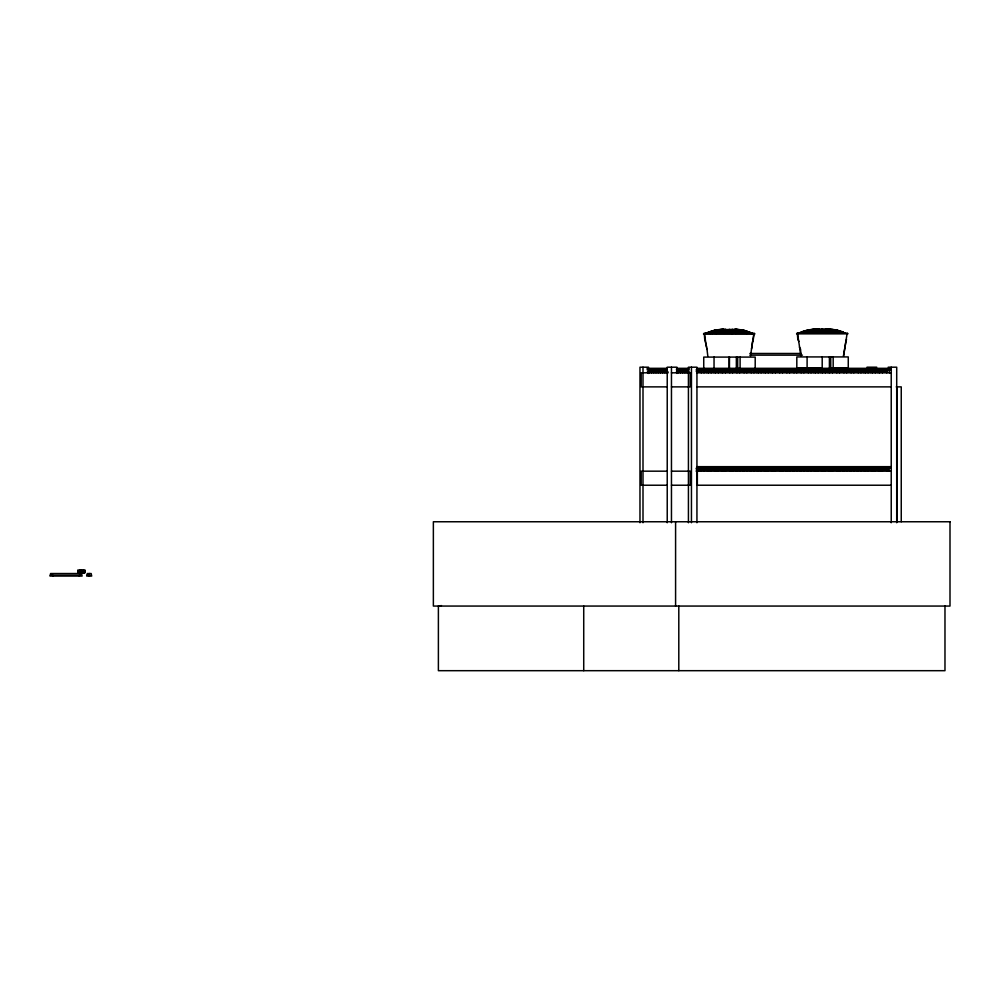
<?xml version="1.0" encoding="UTF-8"?>
<svg xmlns="http://www.w3.org/2000/svg" width="1000" height="1000" viewBox="0 0 1000 1000"><rect width="100%" height="100%" fill="white"/><g stroke="black" fill="none" stroke-linecap="round" stroke-linejoin="round"><path stroke-width="1.5" d="M750.525 356.112L752.537 341.675M753.913 333.45L751.562 348.888M754.062 333.45L753.075 341.087M843.45 355.913L846.025 340.812M843.6 355.95L847.138 333.288M846.363 340.112L846.525 339.325M729.438 368.325L729.475 357.088M737.4 368.3L737.237 367.625L737.237 368.325M710.1 333.275L714.388 331.163A43.875 32.4 -90 0 1 723.312 329.462M710.212 333.45L716.712 330.6A43.575 32.175 -90 0 1 723.413 329.637M712.275 333.438L716.637 331.163A43.875 32.4 90 0 1 725.55 329.462M803.162 333.113L807.463 331.012A43.875 32.4 90 0 1 816.375 329.3M803.288 333.288L809.788 330.438A43.575 32.175 90 0 1 814.237 329.588M805.35 333.275L807.537 331.962M714.4 332.287L718.75 330.6A43.575 32.175 90 0 1 725.45 329.637M807.463 332.125L809.7 331.012A43.875 32.4 90 0 1 818.625 329.3A43.575 9.387 -90 0 1 819.237 329.3M705.575 333.438L711.112 331.337A43.738 41.712 -90 0 1 722.6 329.637M706.488 333.275L714.875 330.425A43.688 41.675 90 0 1 723.55 329.462M799.562 333.113L802.3 331.962M801.3 331.962L806.938 330.262A43.688 41.675 90 0 1 815.612 329.3L822 329.312A43.575 9.387 90 0 1 823.962 330.262L825.375 332.125M802.3 332.125L807.95 330.262A43.688 41.675 90 0 1 816.625 329.3M809.625 331.175L811.825 330.438A43.575 32.175 90 0 1 818.525 329.487L818.662 330.75M441.438 605.588L438.387 606.062L438.387 670.688L944.975 670.688L944.975 606.062M729.425 329.462L735.812 329.462A43.688 41.675 90 0 1 744.488 330.425L752.375 333.275M815.662 329.487L822.15 329.487A43.45 9.363 -90 0 1 824.1 330.438M822.337 329.487L828.825 329.487M733.512 330.737L740.725 330.737L740.638 332.175M814.038 330.75L823.462 330.75M826.413 330.75L833.713 330.75M720.962 330.913L730.387 330.913L730.387 332.175M733.337 330.913L740.638 330.913M802.987 331.85L806.637 331.85M827.825 331.85L839.912 331.85L839.837 333.288M709.912 332L715.1 332M716.112 332L731.65 332L731.775 333.45M734.762 332L746.85 332L746.85 333.275M803.138 332.025L806.8 332.025M809.287 332.025L824.837 332.025M827.8 332.025L839.837 332.025M710.062 332.175L714.188 332.175M716.225 332.175L731.775 332.175M734.725 332.175L746.762 332.175L746.762 333.45M806.938 333.113L825.85 333.113M828.85 333.113L844.938 333.113L842.188 331.962M845.45 333.113L837.475 330.438A43.575 41.55 -90 0 0 831.725 329.588M712.688 333.275L705.487 333.275L713.875 330.425A43.688 41.675 90 0 1 722.55 329.462L729.087 329.637A43.45 9.363 -90 0 1 731.038 330.6M713.863 333.275L732.788 333.275M735.788 333.275L751.862 333.275L746.312 331.163A43.875 41.837 90 0 0 734.8 329.462M796.875 333.288L847.625 333.288M703.8 333.45L754.55 333.45M796.562 333.812L847.925 333.812M703.487 333.975L754.862 333.975M749.875 353.475L800.85 353.475M749.912 355.15L802.438 355.15M867 367.2L876.725 367.2M888.188 367.2L896.712 367.2L896.712 522.725M647.025 368.325L667.3 368.325M676.55 368.325L689.137 368.325M696.75 368.325L891.225 368.325M647.025 369.738L667.3 369.738M676.35 369.738L689.137 369.738M696.338 369.738L891.225 369.738M696.287 370.15L701.425 370.15L701.425 371.562L696.287 371.562M703.425 370.15L708.562 370.15L708.562 371.562L703.425 371.562M710.55 370.15L715.7 370.15L715.7 371.562L710.55 371.562M717.688 370.15L722.837 370.15L722.837 371.562L717.688 371.562M724.825 370.15L729.963 370.15L729.963 371.562L724.825 371.562M739.087 370.15L744.237 370.15L744.237 371.562L739.087 371.562M746.225 370.15L751.375 370.15L751.375 371.562L746.225 371.562M753.363 370.15L758.5 370.15L758.5 371.562L753.363 371.562M760.5 370.15L765.638 370.15L765.638 371.562L760.5 371.562M774.762 370.15L779.912 370.15L779.912 371.562L774.762 371.562M781.9 370.15L787.038 370.15L787.038 371.562L781.9 371.562M789.038 370.15L794.175 370.15L794.175 371.562L789.038 371.562M796.175 370.15L801.312 370.15L801.312 371.562L796.175 371.562M803.3 370.15L808.45 370.15L808.45 371.562L803.3 371.562M810.438 370.15L815.575 370.15L815.575 371.562L810.438 371.562M817.575 370.15L822.712 370.15L822.712 371.562L817.575 371.562M831.838 370.15L836.988 370.15L836.988 371.562L831.838 371.562M838.975 370.15L844.125 370.15L844.125 371.562L838.975 371.562M846.112 370.15L851.25 370.15L851.25 371.562L846.112 371.562M853.25 370.15L858.388 370.15L858.388 371.562L853.25 371.562M860.375 370.15L865.525 370.15L865.525 371.562L860.375 371.562M867.513 370.15L872.663 370.15L872.663 371.562L867.513 371.562M874.65 370.15L879.788 370.15L879.788 371.562L874.65 371.562M701.825 370.3L703.475 370.3M708.962 370.3L710.6 370.3M716.087 370.3L717.738 370.3M723.225 370.3L724.875 370.3M730.362 370.3L732.013 370.3M737.5 370.3L739.137 370.3M744.625 370.3L746.275 370.3M751.762 370.3L753.413 370.3M758.9 370.3L760.55 370.3M766.038 370.3L767.675 370.3M773.162 370.3L774.812 370.3M780.3 370.3L781.95 370.3M787.438 370.3L789.087 370.3M794.575 370.3L796.225 370.3M801.712 370.3L803.35 370.3M808.838 370.3L810.487 370.3M815.975 370.3L817.625 370.3M823.112 370.3L824.762 370.3M830.25 370.3L831.888 370.3M837.375 370.3L839.025 370.3M844.513 370.3L846.162 370.3M851.65 370.3L853.3 370.3M858.787 370.3L860.425 370.3M865.913 370.3L867.562 370.3M873.05 370.3L874.7 370.3M880.188 370.3L881.838 370.3M887.325 370.3L888.962 370.3L889.513 372.825M647.675 371.562L667.663 371.562M676.75 371.562L689.013 371.562M647.288 371.975L667.812 371.975M676.35 371.975L687.8 371.975L687.8 372.825M699.463 371.975L701.825 371.975L701.825 369.738M735.125 371.975L737.5 371.975L737.5 369.738M742.262 371.975L744.625 371.975L744.625 369.738M749.4 371.975L751.762 371.975L751.762 369.738M785.075 371.975L787.438 371.975L787.438 369.738M792.212 371.975L794.575 371.975L794.575 369.738M799.338 371.975L801.712 371.975L801.712 369.738M806.475 371.975L808.838 371.975L808.838 369.738M842.15 371.975L844.513 371.975L844.513 369.738M849.287 371.975L851.65 371.975L851.65 369.738M856.413 371.975L858.787 371.975L858.787 369.738M668.125 372.825L641.188 372.825L641.188 386.875L667.225 386.875M671.462 372.825L690.238 372.825L690.238 386.875L671.462 386.875M696.888 372.825L891.225 372.825M696.938 386.875L891.225 386.875M896.225 386.875L901.25 386.875L901.25 521.763M696.938 466.675L891.225 466.675M696.338 468.088L891.225 468.088M696.287 468.512L701.425 468.512L701.425 469.913L696.287 469.913M703.425 468.512L708.562 468.512L708.562 469.913L703.425 469.913M710.55 468.512L715.7 468.512L715.7 469.913L710.55 469.913M717.688 468.512L722.837 468.512L722.837 469.913L717.688 469.913M724.825 468.512L729.963 468.512L729.963 469.913L724.825 469.913M739.087 468.512L744.237 468.512L744.237 469.913L739.087 469.913M746.225 468.512L751.375 468.512L751.375 469.913L746.225 469.913M753.363 468.512L758.5 468.512L758.5 469.913L753.363 469.913M760.5 468.512L765.638 468.512L765.638 469.913L760.5 469.913M774.762 468.512L779.912 468.512L779.912 469.913L774.762 469.913M781.9 468.512L787.038 468.512L787.038 469.913L781.9 469.913M789.038 468.512L794.175 468.512L794.175 469.913L789.038 469.913M796.175 468.512L801.312 468.512L801.312 469.913L796.175 469.913M803.3 468.512L808.45 468.512L808.45 469.913L803.3 469.913M810.438 468.512L815.575 468.512L815.575 469.913L810.438 469.913M817.575 468.512L822.712 468.512L822.712 469.913L817.575 469.913M831.838 468.512L836.988 468.512L836.988 469.913L831.838 469.913M838.975 468.512L844.125 468.512L844.125 469.913L838.975 469.913M846.112 468.512L851.25 468.512L851.25 469.913L846.112 469.913M853.25 468.512L858.388 468.512L858.388 469.913L853.25 469.913M860.375 468.512L865.525 468.512L865.525 469.913L860.375 469.913M867.513 468.512L872.663 468.512L872.663 469.913L867.513 469.913M874.65 468.512L879.788 468.512L879.788 469.913L874.65 469.913M701.825 468.65L703.475 468.65M708.962 468.65L710.6 468.65M716.087 468.65L717.738 468.65M723.225 468.65L724.875 468.65M730.362 468.65L732.013 468.65M737.5 468.65L739.137 468.65M744.625 468.65L746.275 468.65M751.762 468.65L753.413 468.65M758.9 468.65L760.55 468.65M766.038 468.65L767.675 468.65M773.162 468.65L774.812 468.65M780.3 468.65L781.95 468.65M787.438 468.65L789.087 468.65M794.575 468.65L796.225 468.65M801.712 468.65L803.35 468.65M808.838 468.65L810.487 468.65M815.975 468.65L817.625 468.65M823.112 468.65L824.762 468.65M830.25 468.65L831.888 468.65M837.375 468.65L839.025 468.65M844.513 468.65L846.162 468.65M851.65 468.65L853.3 468.65M858.787 468.65L860.425 468.65M865.913 468.65L867.562 468.65M873.05 468.65L874.7 468.65M880.188 468.65L881.838 468.65M885.9 468.65L888.962 468.65L889.513 471.175M699.463 470.337L701.825 470.337L701.825 468.088M706.587 470.337L708.962 470.337L708.962 468.088M713.725 470.337L716.087 470.337L716.087 468.088M720.863 470.337L723.225 470.337L723.225 468.088M735.125 470.337L737.5 470.337L737.5 468.088M742.262 470.337L744.625 470.337L744.625 468.088M749.4 470.337L751.762 470.337L751.762 468.088M756.538 470.337L758.9 470.337L758.9 468.088M763.662 470.337L766.038 470.337L766.038 468.088M770.8 470.337L773.162 470.337L773.162 468.088M785.075 470.337L787.438 470.337L787.438 468.088M792.212 470.337L794.575 470.337L794.575 468.088M799.338 470.337L801.712 470.337L801.712 468.088M806.475 470.337L808.838 470.337L808.838 468.088M813.612 470.337L815.975 470.337L815.975 468.088M820.75 470.337L823.112 470.337L823.112 468.088M827.875 470.337L830.25 470.337L830.25 468.088M842.15 470.337L844.513 470.337L844.513 468.088M849.287 470.337L851.65 470.337L851.65 468.088M856.413 470.337L858.787 470.337L858.787 468.088M863.55 470.337L865.913 470.337L865.913 468.088M870.688 470.337L873.05 470.337L873.05 468.088M877.825 470.337L880.188 470.337L880.188 468.088M667.225 471.175L641.188 471.175L641.188 485.225L667.225 485.225M671.462 471.175L690.238 471.175L690.238 485.225L671.462 485.225M696.125 471.175L891.225 471.175M696.938 485.225L891.225 485.225M79.55 570.525L84.7 570.525L84.7 571.938L78.188 571.938L78.188 570.525M82.45 572.362L85.087 572.362L85.087 570.112L77.787 570.112L77.787 572.362L80.425 572.925M78.612 572.925L84.55 572.925M89.5 575.225L86.725 575.225L86.725 576.062L91.7 576.062L91.15 573.538L87.263 573.538L87.263 575.225M839.4 331.175L836.562 330.438A43.575 41.55 -90 0 0 827.913 329.487M843.188 331.962L837.55 330.262A43.688 41.675 -90 0 0 828.875 329.3L822.487 329.312A43.575 9.387 90 0 0 821.838 329.412M844.95 333.288L839.388 331.012A43.875 41.837 90 0 0 827.875 329.3M752.775 333.438L744.412 330.6A43.575 41.55 -90 0 0 735.763 329.637M751.888 333.45L743.5 330.6A43.575 41.55 -90 0 0 734.85 329.637M798.888 341.512L797.812 339.35L797.35 333.288M706.912 348.775L707.825 356.112M707.325 349.475L704.737 339.513L704.287 333.45M731.675 331.337L730.888 330.425A43.575 9.387 90 0 0 728.938 329.462L729.013 330.913M824.6 331.012L826 333.288M731.538 331.163L732.3 332.287M829.1 333.113L827.212 330.262A43.575 9.387 -90 0 0 825.25 329.3M828.95 333.275L827.05 330.438A43.45 9.363 -90 0 0 825.763 329.588M736.038 333.275L734.137 330.425A43.575 9.387 -90 0 0 732.188 329.462L732.138 330.737M735.875 333.438L733.988 330.6A43.45 9.363 -90 0 0 732.038 329.637L731.963 330.913M732.163 332.113L732.925 333.45M799.463 347.113L800.537 349.225L801.038 355.913M800.888 355.95L797.513 333.288M706.4 347.275L704.438 333.45M897.138 386.875L897.138 521.763M891.225 367.2L891.225 522.725M888.188 466.737L888.188 469.85M887.325 369.738L886.775 372.825M887.325 468.088L886.775 471.175M885.55 370.15L885.55 371.562M885.55 468.512L885.55 469.913M885.263 370.15L885.263 371.562M885.263 468.512L885.263 469.913M883.888 370.15L883.888 371.562M883.888 468.512L883.888 469.913M883.6 370.15L883.6 371.562M883.6 468.512L883.6 469.913M882.225 370.15L882.225 371.562M882.387 372.825L881.838 369.738M882.225 468.512L882.225 469.913M882.387 471.175L881.838 468.088M880.188 369.738L880.188 371.975L877.825 372.537M879.638 371.975L879.638 372.825M879.638 470.337L879.638 471.175M878.425 370.15L878.425 371.562M878.425 468.512L878.425 469.913M878.125 370.15L878.125 371.562M878.125 468.512L878.125 469.913M877.975 370.15L877.975 371.562M877.975 468.512L877.975 469.913M876.762 370.15L876.762 371.562M876.762 468.512L876.762 469.913M876.462 370.15L876.462 371.562M876.462 468.512L876.462 469.913M875.25 372.825L874.7 369.738M875.25 471.175L874.7 468.088M875.1 370.15L875.1 371.562M875.1 468.512L875.1 469.913M873.05 369.738L873.05 371.975L870.688 372.537M872.5 371.975L872.5 372.825M872.5 470.337L872.5 471.175M871.287 370.15L871.287 371.562M871.287 468.512L871.287 469.913M871 370.15L871 371.562M871 468.512L871 469.913M870.837 370.15L870.837 371.562M870.837 468.512L870.837 469.913M869.625 370.15L869.625 371.562M869.625 468.512L869.625 469.913M869.338 370.15L869.338 371.562M869.338 468.512L869.338 469.913M868.112 372.825L867.562 369.738M868.112 471.175L867.562 468.088M867.962 370.15L867.962 371.562M867.962 468.512L867.962 469.913M865.913 369.738L865.913 371.975L863.55 372.537M865.375 371.975L865.375 372.825M865.375 470.337L865.375 471.175M864.15 370.15L864.15 371.562M864.15 468.512L864.15 469.913M863.7 370.15L863.863 371.562M863.7 468.512L863.863 469.913M862.487 370.15L862.487 371.562M862.487 468.512L862.487 469.913M862.038 370.15L862.2 371.562M862.038 468.512L862.2 469.913M860.975 372.825L860.425 369.738M860.975 471.175L860.425 468.088M860.825 370.15L860.825 371.562M860.825 468.512L860.825 469.913M858.238 371.975L858.238 372.825M858.238 470.337L858.238 471.175M857.013 370.15L857.013 371.562M857.013 468.512L857.013 469.913M856.725 370.15L856.725 371.562M856.725 468.512L856.725 469.913M856.575 370.15L856.575 371.562M856.575 468.512L856.575 469.913M855.35 370.15L855.35 371.562M855.35 468.512L855.35 469.913M855.062 370.15L855.062 371.562M855.062 468.512L855.062 469.913M854.912 370.15L854.912 371.562M854.912 468.512L854.912 469.913M853.688 370.15L853.688 371.562M853.85 372.825L853.3 369.738M853.688 468.512L853.688 469.913M853.85 471.175L853.3 468.088M851.1 371.975L851.1 372.825M851.1 470.337L851.1 471.175M849.887 370.15L849.887 371.562M849.887 468.512L849.887 469.913M849.587 370.15L849.587 371.562M849.587 468.512L849.587 469.913M848.225 370.15L848.225 371.562M848.225 468.512L848.225 469.913M847.925 370.15L847.925 371.562M847.925 468.512L847.925 469.913M847.775 370.15L847.775 371.562M847.775 468.512L847.775 469.913M846.712 372.825L846.162 369.738M846.712 471.175L846.162 468.088M846.55 370.15L846.55 371.562M846.55 468.512L846.55 469.913M843.962 371.975L843.962 372.825M843.962 470.337L843.962 471.175M842.75 370.15L842.75 371.562M842.75 468.512L842.75 469.913M842.463 370.15L842.463 371.562M842.463 468.512L842.463 469.913M841.087 370.15L841.087 371.562M841.087 468.512L841.087 469.913M840.788 370.15L840.788 371.562M840.788 468.512L840.788 469.913M840.638 370.15L840.638 371.562M840.638 468.512L840.638 469.913M839.575 372.825L839.025 369.738M839.575 471.175L839.025 468.088M839.425 370.15L839.425 371.562M839.425 468.512L839.425 469.913M837.375 369.738L836.825 372.825M837.375 468.088L836.825 471.175M835.612 370.15L835.612 371.562M835.612 468.512L835.612 469.913M835.325 370.15L835.325 371.562M835.325 468.512L835.325 469.913M833.95 370.15L833.95 371.562M833.95 468.512L833.95 469.913M833.713 332.025L833.787 330.575L826.587 330.575L826.587 331.85M833.5 370.15L833.662 371.562M833.5 468.512L833.662 469.913M833.175 356.925L833.175 368.162M832.438 372.825L831.888 369.738M832.438 471.175L831.888 468.088M832.288 370.15L832.288 371.562M832.288 468.512L832.288 469.913M830.75 356.925L830.75 368.162M830.25 369.738L830.25 371.975L827.875 372.537M829.7 371.975L829.7 372.825M829.7 470.337L829.7 471.175M829.412 356.925L829.412 368.162L848.263 368.162L848.263 356.925L796.812 356.925L796.812 368.162L822.2 368.162L822.2 356.925M828.475 370.15L828.475 371.562M828.475 468.512L828.475 469.913M828.188 370.15L828.188 371.562M828.188 468.512L828.188 469.913M827.975 331.85L827.975 333.113M828.037 370.15L828.037 371.562M828.037 468.512L828.037 469.913M827.663 329.312L827.663 330.575M827.588 329.487L827.588 330.75M826.812 370.15L826.812 371.562M826.812 468.512L826.812 469.913M826.525 370.15L826.525 371.562M826.525 468.512L826.525 469.913M825.15 370.15L825.15 371.562M825.3 372.825L824.762 369.738M825.15 468.512L825.15 469.913M825.3 471.175L824.762 468.088M824.837 333.288L824.725 331.85L809.175 331.85L809.287 333.288M823.462 332.025L823.337 330.575L814.038 330.575L814.038 332.025M823.112 369.738L823.112 371.975L820.75 372.537M822.562 371.975L822.562 372.825M822.562 470.337L822.562 471.175M822.075 329.487L822.075 330.75M821.963 329.312L821.963 330.575M821.338 370.15L821.338 371.562M821.338 468.512L821.338 469.913M821.05 370.15L821.05 371.562M821.05 468.512L821.05 469.913M820.9 370.15L820.9 371.562M820.9 468.512L820.9 469.913M819.675 370.15L819.675 371.562M819.675 468.512L819.675 469.913M819.388 370.15L819.388 371.562M819.388 468.512L819.388 469.913M818.787 329.312L818.775 330.75M818.175 372.825L817.625 369.738M818.175 471.175L817.625 468.088M818.012 370.15L818.012 371.562M818.012 468.512L818.012 469.913M815.975 369.738L815.975 371.975L813.612 372.537M815.425 371.975L815.425 372.825M815.425 470.337L815.425 471.175M814.212 370.15L814.212 371.562M814.212 468.512L814.212 469.913M813.913 370.15L813.913 371.562M813.913 468.512L813.913 469.913M813.763 370.15L813.763 371.562M813.763 468.512L813.763 469.913M812.55 370.15L812.55 371.562M812.55 468.512L812.55 469.913M812.25 370.15L812.25 371.562M812.25 468.512L812.25 469.913M811.038 372.825L810.487 369.738M811.038 471.175L810.487 468.088M810.888 370.15L810.888 371.562M810.888 468.512L810.888 469.913M808.288 371.975L808.288 372.825M808.288 470.337L808.288 471.175M807.1 356.925L807.1 368.162M807.075 370.15L807.075 371.562M807.075 468.512L807.075 469.913M806.625 370.15L806.787 371.562M806.787 468.512L806.625 469.913M805.413 370.15L805.413 371.562M805.413 468.512L805.413 469.913M804.963 370.15L805.125 371.562M804.963 468.512L805.125 469.913M803.9 372.825L803.35 369.738M803.9 471.175L803.35 468.088M803.75 370.15L803.75 371.562M803.75 468.512L803.75 469.913M803.575 331.85L803.575 333.113L798.55 333.113L804.175 331.175A43.738 41.712 -90 0 1 812.763 329.588M801.162 371.975L801.162 372.825M801.162 470.337L801.162 471.175M799.938 370.15L799.938 371.562M799.938 468.512L799.938 469.913M799.65 370.15L799.65 371.562M799.65 468.512L799.65 469.913M798.275 370.15L798.275 371.562M798.275 468.512L798.275 469.913M797.987 370.15L797.987 371.562M797.987 468.512L797.987 469.913M797.837 370.15L797.837 371.562M797.837 468.512L797.837 469.913M796.612 370.15L796.612 371.562M796.762 372.825L796.225 369.738M796.612 468.512L796.612 469.913M796.762 471.175L796.225 468.088M794.025 371.975L794.025 372.825M794.025 470.337L794.025 471.175M792.8 370.15L792.8 371.562M792.8 468.512L792.8 469.913M792.513 370.15L792.513 371.562M792.513 468.512L792.513 469.913M791.137 370.15L791.137 371.562M791.137 468.512L791.137 469.913M790.85 370.15L790.85 371.562M790.85 468.512L790.85 469.913M790.7 370.15L790.7 371.562M790.7 468.512L790.7 469.913M789.638 372.825L789.087 369.738M789.638 471.175L789.087 468.088M789.475 370.15L789.475 371.562M789.475 468.512L789.475 469.913M786.888 371.975L786.888 372.825M786.888 470.337L786.888 471.175M785.675 370.15L785.675 371.562M785.675 468.512L785.675 469.913M785.375 370.15L785.375 371.562M785.375 468.512L785.375 469.913M784.013 370.15L784.013 371.562M784.013 468.512L784.013 469.913M783.713 370.15L783.713 371.562M783.713 468.512L783.713 469.913M783.562 370.15L783.562 371.562M783.562 468.512L783.562 469.913M782.5 372.825L781.95 369.738M782.5 471.175L781.95 468.088M782.35 370.15L782.35 371.562M782.35 468.512L782.35 469.913M780.3 369.738L779.75 372.825M780.3 468.088L779.75 471.175M778.538 370.15L778.538 371.562M778.538 468.512L778.538 469.913M778.25 370.15L778.25 371.562M778.25 468.512L778.25 469.913M776.875 370.15L776.875 371.562M776.875 468.512L776.875 469.913M776.587 370.15L776.587 371.562M776.587 468.512L776.587 469.913M775.362 372.825L774.812 369.738M775.362 471.175L774.812 468.088M775.212 370.15L775.212 371.562M775.212 468.512L775.212 469.913M773.162 369.738L773.162 371.975L770.8 372.537M772.625 371.975L772.625 372.825M772.625 470.337L772.625 471.175M771.4 370.15L771.4 371.562M771.4 468.512L771.4 469.913M771.112 370.15L771.112 371.562M771.112 468.512L771.112 469.913M770.962 370.15L770.962 371.562M770.962 468.512L770.962 469.913M769.737 370.15L769.737 371.562M769.737 468.512L769.737 469.913M769.45 370.15L769.45 371.562M769.45 468.512L769.45 469.913M768.075 370.15L768.075 371.562M768.225 372.825L767.675 369.738M768.075 468.512L768.075 469.913M768.225 471.175L767.675 468.088M766.038 369.738L766.038 371.975L763.662 372.537M765.487 371.975L765.487 372.825M765.487 470.337L765.487 471.175M764.262 370.15L764.262 371.562M764.262 468.512L764.262 469.913M763.975 370.15L763.975 371.562M763.975 468.512L763.975 469.913M763.825 370.15L763.825 371.562M763.825 468.512L763.825 469.913M762.6 370.15L762.6 371.562M762.6 468.512L762.6 469.913M762.312 370.15L762.312 371.562M762.312 468.512L762.312 469.913M761.1 372.825L760.55 369.738M761.1 471.175L760.55 468.088M760.938 370.15L760.938 371.562M760.938 468.512L760.938 469.913M758.9 369.738L758.9 371.975L756.538 372.537M758.35 371.975L758.35 372.825M758.35 470.337L758.35 471.175M757.138 370.15L757.138 371.562M757.138 468.512L757.138 469.913M756.838 370.15L756.838 371.562M756.838 468.512L756.838 469.913M756.688 370.15L756.688 371.562M756.688 468.512L756.688 469.913M755.475 370.15L755.475 371.562M755.475 468.512L755.475 469.913M755.2 368.325L755.2 357.088L703.737 357.088L703.737 368.325M755.175 370.15L755.175 371.562M755.175 468.512L755.175 469.913M755.025 370.15L755.025 371.562M755.025 468.512L755.025 469.913M753.962 372.825L753.413 369.738M753.962 471.175L753.413 468.088M753.812 370.15L753.812 371.562M753.812 468.512L753.812 469.913M751.213 371.975L751.213 372.825M751.213 470.337L751.213 471.175M750 370.15L750 371.562M750 468.512L750 469.913M749.712 370.15L749.55 371.562M749.712 468.512L749.55 469.913M748.337 370.15L748.337 371.562M748.337 468.512L748.337 469.913M747.887 370.15L748.05 371.562M747.887 468.512L748.05 469.913M746.825 372.825L746.275 369.738M746.825 471.175L746.275 468.088M746.675 370.15L746.675 371.562M746.675 468.512L746.675 469.913M744.087 371.975L744.087 372.825M744.087 470.337L744.087 471.175M742.862 370.15L742.862 371.562M742.862 468.512L742.862 469.913M742.575 370.15L742.575 371.562M742.575 468.512L742.575 469.913M741.2 370.15L741.2 371.562M741.2 468.512L741.2 469.913M740.913 370.15L740.913 371.562M740.913 468.512L740.913 469.913M740.75 370.15L740.75 371.562M740.75 468.512L740.75 469.913M740.1 357.088L740.1 368.325M739.538 370.15L739.538 371.562M739.688 372.825L739.137 369.738M739.538 468.512L739.538 469.913M739.688 471.175L739.137 468.088M737.688 357.088L737.688 368.325M736.95 371.975L736.95 372.825M736.95 470.337L736.95 471.175M736.35 357.088L736.35 368.325M735.6 329.462L735.575 330.737M735.725 370.15L735.725 371.562M735.725 468.512L735.725 469.913M735.438 370.15L735.438 371.562M735.438 468.512L735.438 469.913M734.587 329.462L734.513 330.913M734.062 370.15L734.062 371.562M734.062 468.512L734.062 469.913M733.775 370.15L733.775 371.562M733.775 468.512L733.775 469.913M733.525 330.737L733.525 332M733.625 370.15L733.625 371.562M733.625 468.512L733.625 469.913M732.562 372.825L732.013 369.738M732.562 471.175L732.013 468.088M732.4 370.15L732.4 371.562M732.4 468.512L732.4 469.913M730.362 369.738L729.812 372.825M730.362 468.088L729.812 471.175M730.275 332L730.275 330.737L720.975 330.737L720.962 332.175M729.125 357.088L729.125 368.325M728.6 370.15L728.6 371.562M728.6 468.512L728.6 469.913M728.3 370.15L728.3 371.562M728.3 468.512L728.3 469.913M726.925 370.15L726.925 371.562M726.925 468.512L726.925 469.913M726.637 370.15L726.637 371.562M726.637 468.512L726.637 469.913M725.713 329.462L725.6 330.913M725.425 372.825L724.875 369.738M725.425 471.175L724.875 468.088M725.263 370.15L725.263 371.562M725.263 468.512L725.263 469.913M723.475 329.462L723.675 330.913M723.225 369.738L723.225 371.975L720.863 372.537M722.925 329.637L722.925 330.913M722.75 329.462L722.788 330.737M722.675 371.975L722.675 372.825M722.675 470.337L722.675 471.175M721.462 370.15L721.462 371.562M721.462 468.512L721.462 469.913M721.162 370.15L721.012 371.562M721.162 468.512L721.012 469.913M719.8 370.15L719.8 371.562M719.8 468.512L719.8 469.913M719.5 370.15L719.5 371.562M719.5 468.512L719.5 469.913M718.288 372.825L717.738 369.738M718.288 471.175L717.738 468.088M718.138 370.15L718.138 371.562M718.138 468.512L718.138 469.913M716.225 332L716.225 333.45M716.087 369.738L716.087 371.975L713.725 372.537M715.537 371.975L715.537 372.825M715.537 470.337L715.537 471.175M714.325 370.15L714.325 371.562M714.325 468.512L714.325 469.913M714.038 357.088L714.038 368.325M714.038 370.15L714.038 371.562M714.038 468.512L714.038 469.913M713.875 370.15L713.875 371.562M713.875 468.512L713.875 469.913M712.663 370.15L712.663 371.562M712.663 468.512L712.663 469.913M712.375 370.15L712.375 371.562M712.375 468.512L712.375 469.913M711 370.15L711 371.562M711.15 372.825L710.6 369.738M711 468.512L711 469.913M711.15 471.175L710.6 468.088M708.962 369.738L708.962 371.975L706.587 372.537M708.413 371.975L708.413 372.825M708.413 470.337L708.413 471.175M707.188 370.15L707.188 371.562M707.188 468.512L707.188 469.913M706.9 370.15L706.9 371.562M706.9 468.512L706.9 469.913M706.75 370.15L706.75 371.562M706.75 468.512L706.75 469.913M705.525 370.15L705.525 371.562M705.525 468.512L705.525 469.913M705.238 370.15L705.238 371.562M705.238 468.512L705.238 469.913M704.013 372.825L703.475 369.738M704.013 471.175L703.475 468.088M703.863 370.15L703.863 371.562M703.863 468.512L703.863 469.913M701.275 371.975L701.275 372.825M701.275 470.337L701.275 471.175M700.05 370.15L700.05 371.562M700.05 468.512L700.05 469.913M698.388 370.15L698.388 371.562M698.388 468.512L698.388 469.913M698.1 370.15L698.1 371.562M698.1 468.512L698.1 469.913M697.95 370.15L697.95 371.562M697.95 468.512L697.95 469.913M697.337 466.675L697.337 468.088M697.337 471.175L697.337 485.225M696.938 522.725L696.938 367.2L688.425 367.2L688.425 522.725M696.725 370.15L696.725 371.562M696.725 468.512L696.725 469.913M691.45 367.2L691.45 522.725M687.25 369.738L687.25 371.975M685.987 371.975L685.987 372.825M685.438 369.738L685.438 371.975M684.163 371.975L684.163 372.825M684.013 370.15L684.013 371.562M683.612 369.738L683.612 371.975M682.35 371.975L682.35 372.825M682.2 370.15L682.2 371.562M681.8 369.738L681.8 371.975M680.375 370.15L680.375 371.562M680.537 371.975L680.537 372.825M679.987 369.738L679.987 371.975M678.713 371.975L678.713 372.825M678.8 606.062L678.8 670.688M678.162 369.738L678.162 371.975M676.95 373.425L676.95 367.2L667.225 367.2L667.225 522.725M675.588 521.763L675.588 606.062M671.462 367.2L671.462 522.725M666 371.975L666 372.825M665.45 369.738L665.45 371.975M664.188 371.975L664.188 372.825M664.025 370.15L664.025 371.562M663.637 369.738L663.637 371.975M662.362 371.975L662.362 372.825M662.212 370.15L662.212 371.562M661.812 369.738L661.812 371.975M660.4 370.15L660.4 371.562M660.55 371.975L660.55 372.825M660 369.738L660 371.975M658.737 371.975L658.737 372.825M658.188 369.738L658.188 371.975M656.912 371.975L656.912 372.825M656.363 369.738L656.363 371.975M654.95 370.15L654.95 371.562M655.1 371.975L655.1 372.825M654.55 369.738L654.55 371.975M653.275 371.975L653.275 372.825M653.125 370.15L653.125 371.562M652.738 369.738L652.738 371.975M651.462 371.975L651.462 372.825M651.312 370.15L651.312 371.562M650.913 369.738L650.913 371.975M649.65 371.975L649.65 372.825M649.5 370.15L649.5 371.562M649.1 369.738L649.1 371.975M648.487 373.425L648.487 367.2L639.975 367.2L639.975 522.725M647.825 371.975L647.825 372.825M643 367.2L643 522.725M583.725 606.062L583.725 670.688M89.5 573.538L89.462 576.062M88.95 575.225L88.95 576.062M84.55 572.362L84.55 573.2L78.338 573.2L78.338 572.362M83.325 570.525L83.325 571.938M82.875 570.525L83.038 571.938M82.725 572.362L82.725 573.2M81.662 570.525L81.662 571.938M81.375 570.525L81.375 571.938M80.15 572.362L80.15 573.2M80 570.525L80 571.938M79.925 573.538L79.925 575.225L50 575.225L50 576.062L82.112 576.062L81.562 573.538L50.55 573.538L50.55 575.225M79.6 570.112L79.6 572.362M79.375 575.225L79.375 576.062M52.75 575.225L52.75 576.062M830.362 329.412A43.688 32.262 90 0 0 828.112 329.3A43.688 32.262 90 0 0 825.863 329.3M832.6 329.738A43.688 32.262 90 0 1 834.825 330.262M832.487 329.913A43.575 32.175 90 0 1 834.712 330.438M807.925 330.438A43.738 41.712 -90 0 1 810.788 329.913M741.762 330.425A43.688 32.262 90 0 0 735.05 329.462A43.688 32.262 90 0 1 739.513 330.425M734.938 329.637A43.575 32.175 90 0 1 741.637 330.6M735.15 329.75A43.575 32.175 90 0 1 739.6 330.6M712.025 331.337A43.738 41.712 90 0 1 720.612 329.75M830.05 367.688L830.6 368.038L830.05 367.688M737.1 370.15L731.963 370.15L731.963 371.562L737.1 371.562L737.1 370.15M772.775 370.15L767.625 370.15L767.625 371.562L772.775 371.562L772.775 370.15M829.85 370.15L824.712 370.15L824.712 371.562L829.85 371.562L829.85 370.15M886.925 370.15L881.787 370.15L881.787 371.562L886.925 371.562L886.925 370.15M737.1 468.512L731.963 468.512L731.963 469.913L737.1 469.913L737.1 468.512M772.775 468.512L767.625 468.512L767.625 469.913L772.775 469.913L772.775 468.512M829.85 468.512L824.712 468.512L824.712 469.913L829.85 469.913L829.85 468.512M886.925 468.512L881.787 468.512L881.787 469.913L886.925 469.913L886.925 468.512M950 521.763L433.363 521.763L433.363 606.062L950 606.062L950 521.763M699.762 371.562L699.762 370.15L699.613 371.562M699.762 469.913L699.762 468.512L699.613 469.913"/></g></svg>
